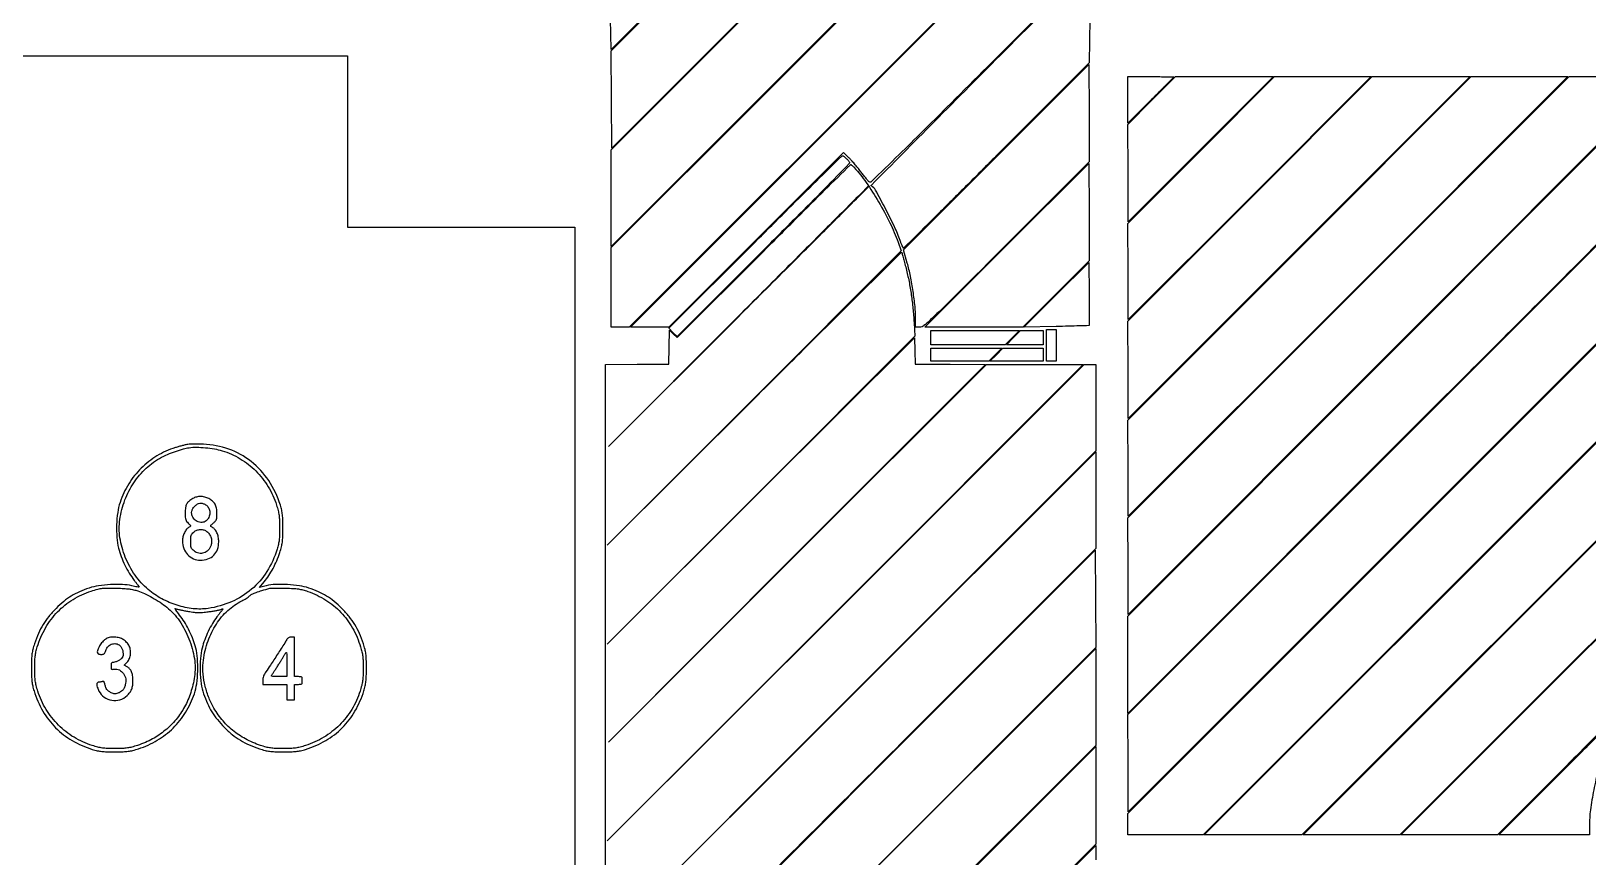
# Model space of a CAD drawing. Extents: x 0 to 1066, y 0 to 761.
# Drawn here: x 537.1 to 656.9, y 306.8 to 370.4 of the extents above; entities that cross this region are included whole.
import ezdxf

# ---------------------------------------------------------------- set-up
doc = ezdxf.new("R2010")
doc.units = 0
doc.header["$MEASUREMENT"] = 0

msp = doc.modelspace()

# ---------------------------------------------------------------- linework, layer by layer
for points in [[(624.702941, 389.121666, -0.000001), (631.847775, 396.253869, -0.198682)], [(183.390323, 95.266879, 0.000001), (192.989143, 95.254457, 0.000118)], [(329.859243, 95.267872, -0.000023), (352.558836, 95.240684, -0.000004), (375.624384, 95.211821, -0.198594)], [(479.458836, 95.240684, -0.000004), (502.524384, 95.211821, -0.198594)], [(733.258836, 95.240684, -0.000004), (756.324384, 95.211821, -0.198594)], [(289.192229, 95.24091, -0.000004), (312.172908, 95.212432, -0.198597)], [(416.092229, 95.24091, -0.000004), (439.072908, 95.212432, -0.198597)], [(542.992229, 95.24091, -0.000004), (565.972908, 95.212432, -0.198597)], [(606.442229, 95.24091, -0.000004), (629.422908, 95.212432, -0.198597)], [(669.892229, 95.24091, -0.000004), (692.872908, 95.212432, -0.198597)], [(375.865972, 145.56135, -0.000139), (375.849221, 127.376659, -0.000232), (375.823742, 112.056445, -0.000003), (375.794083, 98.149601, -0.198357)], [(618.633062, 375.623608, -0.000131), (607.527997, 364.527096, -0.002245), (603.873572, 360.910028, -0.001431), (601.737718, 358.82687, -0.441037), (601.523025, 358.839919, -0.002478), (601.438056, 358.946208, -0.000366), (601.267593, 359.161947, -0.000413), (601.066567, 359.417183, -0.000355), (600.855577, 359.685919, 0.006831), (600.62825, 359.967868, 0.005608), (600.378034, 360.262874, 0.005669), (600.141964, 360.528804, 0.014918), (599.965057, 360.712286), (599.59806, 361.070872), (592.875304, 354.346136), (586.152548, 347.6214), (584.671379, 347.6214), (583.19021, 347.6214), (607.5126, 371.9439, -0.000083), (616.842058, 381.270304, -0.000138)], [(503.140764, 281.083694, 0.000007), (513.507446, 281.06242, 0.000347)], [(618.5529, 371.3517), (618.530448, 369.6597), (618.507997, 367.9677), (611.381936, 360.84015, -0.000315), (608.646081, 358.107174, -0.000524), (606.335058, 355.806318, -0.000016), (604.241498, 353.726458, -0.198051), (604.207883, 353.7126, -0.292702), (604.183026, 353.728515, -0.005174), (604.114957, 353.880346, -0.011183), (604.03943, 354.064744, -0.007001), (603.958933, 354.28365, 0.025998), (603.519401, 355.351837, 0.01022), (602.808605, 356.776517, 0.005452), (602.053501, 358.178248, 0.128754), (601.746054, 358.500995, -0.482503), (601.73946, 358.556559, -0.000021), (606.572962, 363.432493, -0.000695), (612.008041, 368.899613, -0.000386), (618.648555, 375.550455)], [(581.2866, 280.934162), (581.2866, 344.742405), (583.71885, 344.764853), (586.1511, 344.7873), (586.174531, 346.091835), (586.197962, 347.39637), (586.49406, 347.109381), (586.790157, 346.822392), (593.450061, 353.482296, -0.000335), (596.007147, 356.035953, -0.000556), (598.167628, 358.185853, -0.000018), (600.124262, 360.128439, -0.197967), (600.157655, 360.1422, -0.172589), (600.185694, 360.132225, -0.010581), (600.254319, 360.073859, -0.014742), (600.334145, 359.99868, -0.010317), (600.419755, 359.90955, -0.034344), (601.332973, 358.770882, -0.018804), (602.298296, 357.263844, -0.018653), (603.168644, 355.650775, -0.027944), (603.794176, 354.1779), (604.03797, 353.5011), (592.725735, 342.1647), (581.4135, 330.8283), (592.725284, 342.118816, -0.000328), (597.065641, 346.44533, -0.000547), (600.725856, 350.081118, -0.000012), (604.044082, 353.369833, -0.412899), (604.07664, 353.36976, -0.129619), (604.097662, 353.333682, -0.000937), (604.190872, 352.994147, -0.003481), (604.294498, 352.603169, -0.002214), (604.409948, 352.146645, -0.012022), (604.63684, 351.128312, -0.012412), (604.811848, 350.110986, -0.012167), (604.938967, 349.067338, -0.010609), (605.022149, 347.969924), (605.079222, 346.922548), (593.246361, 335.068424), (581.4135, 323.2143), (593.233508, 335.013044), (605.053516, 346.811788), (605.077508, 345.799544), (605.1015, 344.7873), (607.807392, 344.764935), (610.513284, 344.742569), (596.005692, 330.213735), (581.4981, 315.6849), (596.049392, 330.21495), (610.600684, 344.745), (614.322919, 344.745), (618.045153, 344.745), (599.729327, 326.40795), (581.4135, 308.0709), (599.771773, 326.40795), (618.130046, 344.745), (618.574123, 344.745), (619.0182, 344.745), (619.0182, 341.424521), (619.0182, 338.104042), (600.21585, 319.280471), (581.4135, 300.4569), (600.21585, 319.238029), (619.0182, 338.019157), (619.0182, 334.296737), (619.0182, 330.574317), (604.377067, 315.938608, 0.000197), (598.466482, 310.025562, 0.000224), (592.814409, 304.361598, 0.000203), (588.020208, 299.549094, 0.001268)], [(593.254828, 304.715946, 0.000141), (600.1947, 311.660136), (618.9759, 330.463613), (618.997944, 326.713022), (619.019989, 322.962431), (600.216744, 304.137966)], [(627.414721, 263.169421, -0.000042), (645.105453, 280.857237, -0.000069), (660.004716, 295.747447), (673.554956, 309.285691, -0.198797), (673.583726, 309.2976, -0.191749), (673.611459, 309.286559, -0.000717), (673.867296, 309.043772, -0.003551), (674.156316, 308.764768, -0.002206), (674.491658, 308.433504), (675.358704, 307.569408), (675.653453, 307.855089), (675.948201, 308.14077), (675.97225, 307.175235), (675.9963, 306.2097)], [(600.21585, 304.094629), (619.0182, 322.875757), (619.0182, 319.153328), (619.0182, 315.430898), (605.730662, 302.148799, 0.000222)], [(604.2619, 255.157756, 0.000033), (618.294644, 269.192233)], [(620.371463, 271.33335, 0.000034), (606.876368, 257.828337, 0.000051)], [(600.21585, 288.951229), (619.0182, 307.732357), (619.0182, 307.00123, 0.007026), (619.023586, 306.617955, 0.035334)]]:
    msp.add_lwpolyline(points, format="xyb")
for points in [[(409.06215, 749.15415), (40.8618, 749.132981), (40.8618, 380.65769), (40.8618, 12.1824), (501.2973, 12.1824), (961.7328, 12.1824), (961.7328, 380.646631), (961.7328, 749.110861), (961.41555, 749.1633, 0.040886), (961.153339, 749.184871, 0.000002), (934.190609, 749.194398, 0.000089), (904.448031, 749.199508, 0.000054), (869.1804, 749.195529, -0.000029), (813.61687, 749.186499, -0.000004), (696.10453, 749.175037, -0.000004), (556.774728, 749.163736, -0.000004)], [(636.5304, 425.263001), (636.5304, 423.803602), (609.122508, 396.395808), (581.714617, 368.988015), (581.690958, 370.169857), (581.6673, 371.3517), (579.3408, 371.403829, -0.00034), (578.439956, 371.424628, -0.000523), (577.660447, 371.443971, -0.000163), (576.984303, 371.461679, -0.015625), (576.887449, 371.467279, -0.635567), (576.872246, 371.508998, -0.000008), (584.911764, 379.589208, -0.000392), (593.799691, 388.507828, -0.000234), (604.3824, 399.1005), (632.004203, 426.7224), (634.267301, 426.7224), (636.5304, 426.7224)], [(612.145554, 353.988653, -0.000385), (608.056605, 349.905724, -0.005695), (606.604837, 348.490927, -0.010207), (605.788748, 347.744721, -0.182043), (605.46126, 347.6214), (605.1438, 347.6214), (605.1438, 348.35066, 0.026036), (605.09814, 349.226916, 0.011627), (604.951372, 350.372933, 0.011608), (604.743729, 351.555313, 0.018096), (604.504705, 352.561435), (604.221855, 353.5857), (611.345078, 360.713466), (618.4683, 367.841231), (618.490344, 364.098569), (618.512389, 360.355906)], [(625.0248, 366.888295, -0.197376), (625.018527, 366.873022, -0.000052), (624.502924, 366.351391, -0.000955), (623.929398, 365.773494, -0.000578), (623.2482, 365.0913), (621.4716, 363.316211), (621.4716, 365.113205), (621.4716, 366.9102), (623.2482, 366.9102, -0.001155), (623.929438, 366.908626, -0.001927), (624.502924, 366.903765, -0.00015), (625.015924, 366.897286, -0.410432)], [(670.455, 366.888995, -0.1988), (670.448823, 366.874073), (663.260563, 359.679615, -0.000068), (655.354625, 351.769007, -0.000041), (645.9633, 342.3762), (621.4716, 317.88461), (621.4716, 321.62988), (621.4716, 325.37515), (642.211048, 346.142675), (662.950496, 366.9102), (666.702748, 366.9102, -0.00053), (668.141552, 366.908676, -0.000883), (669.352776, 366.903971, -0.000031), (670.446323, 366.897722, -0.412523)], [(685.642936, 344.239636), (662.972491, 321.569072), (662.751662, 321.780639), (662.530834, 321.992206), (662.171893, 321.588053, 0.007411), (661.709007, 321.051039, 0.009693), (661.302882, 320.545923, 0.009533), (660.911381, 320.018709, 0.0068), (660.492514, 319.41436, -0.031897), (659.986765, 318.757632, -0.009739), (659.141327, 317.830778, -0.005158), (657.729401, 316.372602, -0.000822), (654.931864, 313.551733), (649.941428, 308.5362), (646.21811, 308.5362), (642.494792, 308.5362), (671.6817, 337.7232), (700.868608, 366.9102), (704.590995, 366.9102), (708.313382, 366.9102)], [(599.830521, 360.591672, -0.018272), (599.921373, 360.498029, -0.022971), (599.998099, 360.404648, -0.021998), (600.0541, 360.322418, -0.139364), (600.0678, 360.27422, -0.197104), (600.04205, 360.211437, -0.000063), (598.117154, 358.260043, -0.001049), (595.973441, 356.096468, -0.000636), (593.427304, 353.544004), (586.786808, 346.903912), (586.46976, 347.22096), (586.152712, 347.538008), (592.792804, 354.178504, -0.000565), (595.34457, 356.724659, -0.000935), (597.50592, 358.868354, -0.00005), (599.457151, 360.79604, -0.197309), (599.513069, 360.819, -0.137963), (599.55737, 360.806539, -0.018268), (599.639392, 360.752222, -0.020045), (599.733795, 360.678723, -0.015592)], [(591.480766, 348.44625), (581.4981, 338.4423), (591.50205, 348.424966, 0.0001), (595.338034, 352.254318, 0.000166), (598.56734, 355.481475, 0.000002), (601.499805, 358.413959, 0.198911), (601.506, 358.428916, 0.099038), (601.504375, 358.437039, 0.097945), (601.499748, 358.443948, 0.097945), (601.492839, 358.448575, 0.099038), (601.484716, 358.4502, 0.198911), (601.469759, 358.444005, 0.000002), (598.537275, 355.51154, 0.000166), (595.310118, 352.282234, 0.0001)], [(618.490768, 347.747236, -0.161866), (618.470023, 347.739685, -0.000077), (617.742489, 347.719339, -0.00107), (616.932582, 347.698549, -0.000651), (615.974986, 347.677266), (613.481672, 347.625098), (615.974986, 350.119548), (618.4683, 352.613998), (618.490768, 350.189517, -0.000874), (618.497767, 349.258633, -0.001442), (618.500037, 348.471999, -0.000106), (618.499886, 347.766082, -0.22897)], [(549.1386, 338.598672, 0.023776), (548.981243, 338.569965, 0.006177), (548.731226, 338.50869, 0.006267), (548.447702, 338.431676, 0.00636), (548.167595, 338.34794, 0.059108), (546.75479, 337.714841, 0.060482), (545.541365, 336.772744, 0.059957), (544.580086, 335.559462, 0.056337), (543.910059, 334.1277, 0.047362), (543.729664, 333.35895, 0.026137), (543.649029, 332.39638, 0.026071), (543.669319, 331.42187, 0.043741), (543.800001, 330.614011, 0.027218), (544.003242, 329.962127, 0.023858), (544.283982, 329.306095, 0.023959), (544.624413, 328.682898, 0.028191), (545.006504, 328.129457, -0.003259), (545.158184, 327.93162, -0.005395), (545.28329, 327.762458, -0.001177), (545.390123, 327.61396, -0.366925), (545.389009, 327.600409, -0.249293), (545.374064, 327.595839, -0.001265), (545.21625, 327.626907, -0.005182), (545.03529, 327.664962, -0.00321), (544.823504, 327.713225, 0.047782), (544.109411, 327.810209, 0.022769), (543.181438, 327.80461, 0.022783), (542.250711, 327.713933, 0.044307), (541.5246, 327.542974, 0.024939), (540.789488, 327.258143, 0.03398), (540.161605, 326.925287, 0.033672), (539.5803, 326.507908, 0.023847), (538.985704, 325.967477, 0.025466), (538.425236, 325.346811, 0.03386), (537.986161, 324.726368, 0.033638), (537.632738, 324.049026, 0.024638), (537.330478, 323.2566, 0.015379), (537.202162, 322.817617, 0.031872), (537.134787, 322.467103, 0.024924), (537.10368, 322.060412, 0.00626), (537.094381, 321.3954, 0.00639), (537.101562, 320.760954, 0.021473), (537.129381, 320.346593, 0.028456), (537.1875, 320.001552, 0.019624), (537.290556, 319.6188, 0.055407), (537.974394, 318.058077, 0.065233), (538.955346, 316.7782, 0.065475), (540.229561, 315.797802, 0.056433), (541.7784, 315.120388, 0.019357), (542.157756, 315.019127, 0.028036), (542.499721, 314.961805, 0.021658), (542.905441, 314.934697, 0.006846), (543.5127, 314.928798, 0.006848), (544.144584, 314.939967, 0.024574), (544.5467, 314.972409, 0.030552), (544.897281, 315.040098, 0.015424), (545.329705, 315.16569, 0.055589), (546.778996, 315.820866, 0.060811), (548.00074, 316.763419, 0.060897), (548.958517, 317.970926, 0.056005), (549.629541, 319.4073, 0.047362), (549.809936, 320.17605, 0.026137), (549.890571, 321.13862, 0.026071), (549.870281, 322.11313, 0.043741), (549.739599, 322.920989, 0.026964), (549.54287, 323.553119, 0.021945), (549.266992, 324.206515, 0.022291), (548.941841, 324.819097, 0.032011), (548.596799, 325.327196, -0.000606), (548.209246, 325.827236, -0.032401), (548.141789, 325.927259, -0.600363), (548.157776, 325.95317, -0.074085), (548.241755, 325.935158, 0.034674), (548.343632, 325.904771, 0.003837), (548.581388, 325.853382, 0.004664), (548.86577, 325.796957, 0.003759), (549.172355, 325.741477, 0.011161), (549.612287, 325.675355, 0.026844), (549.940743, 325.651274, 0.027092), (550.268103, 325.662624, 0.011562), (550.7037, 325.711595, 0.005804), (551.010089, 325.756862, 0.006695), (551.301054, 325.807312, 0.006057), (551.546179, 325.856282, 0.038416), (551.668045, 325.892131, -0.009647), (551.773787, 325.929964, -0.146686), (551.812249, 325.931233, -0.48568), (551.820452, 325.912269, -0.040995), (551.786846, 325.860745, -0.000117), (551.736204, 325.795509, -0.000016), (551.630393, 325.659281, -0.000018), (551.505032, 325.497906, -0.000015), (551.372401, 325.327196, 0.032011), (551.027359, 324.819097, 0.022291), (550.702208, 324.206515, 0.021945), (550.42633, 323.553119, 0.026964), (550.229601, 322.920989, 0.043741), (550.098919, 322.11313, 0.026071), (550.078629, 321.13862, 0.026137), (550.159264, 320.17605, 0.047362), (550.339659, 319.4073, 0.024337), (550.634748, 318.655005, 0.032442), (550.978394, 318.006575, 0.032696), (551.400708, 317.411964, 0.025334), (551.932598, 316.821895, 0.025735), (552.55239, 316.261524, 0.03365), (553.175587, 315.820035, 0.033553), (553.853847, 315.465196, 0.02536), (554.639495, 315.16569, 0.015424), (555.071919, 315.040098, 0.030552), (555.4225, 314.972409, 0.024574), (555.824616, 314.939967, 0.006848), (556.4565, 314.928798, 0.006846), (557.063759, 314.934697, 0.021658), (557.469479, 314.961805, 0.028036), (557.811444, 315.019127, 0.019357), (558.1908, 315.120388, 0.056433), (559.739639, 315.797802, 0.065475), (561.013854, 316.7782, 0.065233), (561.994806, 318.058077, 0.055407), (562.678644, 319.6188, 0.019624), (562.7817, 320.001552, 0.028456), (562.839819, 320.346593, 0.021473), (562.867638, 320.760954, 0.00639), (562.874819, 321.3954, 0.00626), (562.86552, 322.060412, 0.024924), (562.834413, 322.467103, 0.031872), (562.767038, 322.817617, 0.015379), (562.638722, 323.2566, 0.024638), (562.336462, 324.049026, 0.033638), (561.983039, 324.726368, 0.03386), (561.543964, 325.346811, 0.025466), (560.983496, 325.967477, 0.023847), (560.3889, 326.507908, 0.033672), (559.807595, 326.925287, 0.03398), (559.179712, 327.258143, 0.024939), (558.4446, 327.542974, 0.044357), (557.724359, 327.712475, 0.022305), (556.794003, 327.803826, 0.022269), (555.867882, 327.811923, 0.048744), (555.165601, 327.717824), (554.636102, 327.593505), (555.003499, 328.026503, 0.029258), (555.359943, 328.50016, 0.023726), (555.686417, 329.045817, 0.022778), (555.972943, 329.64479, 0.021549), (556.209664, 330.2784, 0.0154), (556.337564, 330.717136, 0.031753), (556.404823, 331.068042, 0.024842), (556.435914, 331.475172, 0.006271), (556.445219, 332.1396, 0.00639), (556.438038, 332.774046, 0.021473), (556.410219, 333.188407, 0.028456), (556.3521, 333.533448, 0.019624), (556.249044, 333.9162, 0.070136), (555.3536, 335.806943, 0.079814), (554.001166, 337.283258, 0.081684), (552.282987, 338.237284, 0.078151), (550.323, 338.609917, 0.004971), (549.961201, 338.617861, 0.005376), (549.608659, 338.618305, 0.005084), (549.306482, 338.612362, 0.025774)], [(551.765799, 338.112867, -0.061571), (553.156084, 337.493318, -0.060597), (554.36195, 336.551155, -0.060187), (555.313535, 335.340812, -0.059235), (555.955605, 333.932326, -0.014485), (556.08082, 333.497559, -0.029138), (556.149329, 333.147358, -0.024999), (556.182405, 332.758892, -0.008095), (556.193234, 332.1819, -0.008006), (556.185812, 331.629606, -0.021914), (556.157247, 331.240442, -0.026957), (556.099107, 330.90375, -0.018921), (555.99918, 330.5322, -0.065139), (555.207998, 328.810081, -0.075239), (554.030294, 327.442546, -0.075366), (552.502486, 326.486387, -0.065657), (550.686162, 325.968758, -0.065344), (549.551138, 325.950598, -0.047747), (548.316651, 326.213624, -0.046446), (547.11607, 326.718637, -0.052405), (546.080834, 327.420382, -0.065487), (545.06832, 328.530196, -0.056181), (544.314605, 329.921233, -0.05739), (543.902675, 331.411643, -0.076508), (543.899476, 332.814185, -0.051703), (544.2897, 334.318853, -0.058213), (544.970587, 335.64819, -0.059743), (545.921429, 336.756673, -0.05958), (547.1082, 337.61009, -0.029177), (547.562291, 337.827248, -0.01322), (548.179124, 338.060343, -0.0129), (548.793262, 338.256434, -0.038915), (549.2232, 338.346039, -0.034894), (549.79504, 338.379198, -0.019906), (550.486558, 338.343453, -0.019826), (551.181517, 338.251821, -0.031381)], [(549.5193, 334.435597, 0.036264), (549.208715, 334.211124, 0.096106), (549.036996, 333.999145, 0.091593), (548.952452, 333.732047, 0.030979), (548.9271, 333.32327, 0.01119), (548.934644, 332.986229, 0.06057), (548.964785, 332.806055, 0.091099), (549.031748, 332.67372, 0.043339), (549.160477, 332.531818, -0.00923), (549.304033, 332.393762, -0.140003), (549.337317, 332.334017, -0.292317), (549.320654, 332.286717, -0.043002), (549.231488, 332.228636, 0.099437), (549.031392, 332.063618, 0.058932), (548.865126, 331.801474, 0.055008), (548.753937, 331.484726, 0.05783), (548.716992, 331.156714, 0.088815), (548.820955, 330.587117, 0.098299), (549.114977, 330.111477, 0.102165), (549.5576, 329.797127, 0.10385), (550.085912, 329.6862, 0.082198), (550.674674, 329.783648, 0.114203), (551.127259, 330.064551, 0.114613), (551.409361, 330.51484, 0.083213), (551.507084, 331.100273, 0.045026), (551.473236, 331.472694, 0.060096), (551.372762, 331.79672, 0.068811), (551.213483, 332.051835, 0.096262), (551.005576, 332.221109, -0.044469), (550.910235, 332.283611, -0.307178), (550.894265, 332.334234, -0.130963), (550.933891, 332.398732, -0.007555), (551.106082, 332.557328, 0.030337), (551.260753, 332.713388, 0.094136), (551.335685, 332.840531, 0.075006), (551.367596, 333.00201, 0.014741), (551.37231, 333.298523, 0.04264), (551.332707, 333.697998, 0.082298), (551.223349, 333.999205, 0.089192), (551.029871, 334.233435, 0.057748), (550.736447, 334.428673, 0.057262), (550.424865, 334.54501, 0.059384), (550.098863, 334.585748, 0.062399), (549.787613, 334.54855, 0.077591)], [(550.43659, 333.991471, -0.118856), (550.663267, 333.814041, -0.107402), (550.794604, 333.546322, -0.097914), (550.8096, 333.226759, -0.08242), (550.705171, 332.903844, -0.153081), (550.463776, 332.660343, -0.140716), (550.117874, 332.587939, -0.13089), (549.76696, 332.709531, -0.125577), (549.516468, 332.991077, -0.071961), (549.433702, 333.229922, -0.099795), (549.435742, 333.45588, -0.094808), (549.526266, 333.671786, -0.059401), (549.704275, 333.881111, -0.050363), (549.880634, 334.014283, -0.099464), (550.044929, 334.073855, -0.097536), (550.221652, 334.065918, -0.047082)], [(550.601567, 331.884477, -0.080219), (550.795516, 331.673844, -0.073811), (550.920106, 331.40694, -0.073564), (550.962067, 331.114506, -0.078769), (550.915637, 330.829623, -0.104657), (550.699167, 330.457897, -0.129928), (550.364803, 330.240499, -0.134217), (549.975252, 330.220516, -0.115308), (549.6039, 330.397701, -0.038614), (549.461232, 330.531139, -0.101679), (549.389727, 330.650707, -0.07156), (549.357958, 330.812898, -0.012639), (549.3501, 331.123706, -0.013113), (549.358068, 331.427472, -0.065869), (549.389108, 331.594265, -0.094096), (549.457221, 331.718007, -0.042428), (549.587468, 331.850825, -0.083667), (549.824729, 331.994152, -0.086037), (550.093549, 332.049996, -0.087047), (550.362835, 332.011915, -0.088322)], [(545.2893, 327.316941, -0.0344), (545.791826, 327.119668, -0.017826), (546.390771, 326.808993, -0.017505), (546.993453, 326.440187, -0.023246), (547.512421, 326.061288, -0.07416), (548.477086, 325.016652, -0.054663), (549.216911, 323.624102, -0.054956), (549.633788, 322.113911, -0.077649), (549.640124, 320.720815, -0.040131), (549.350902, 319.489219, -0.047045), (548.878454, 318.386851, -0.048426), (548.222267, 317.418786, -0.047242), (547.387164, 316.586162, -0.022362), (546.901104, 316.220644, -0.025877), (546.406817, 315.918733, -0.02491), (545.867915, 315.660556, -0.018219), (545.247, 315.426468, -0.014548), (544.815496, 315.295348, -0.031881), (544.477437, 315.226057, -0.026862), (544.099434, 315.193957, -0.00774), (543.5127, 315.184847, -0.008043), (542.938626, 315.194056, -0.024604), (542.550644, 315.225677, -0.02898), (542.203178, 315.291948, -0.015064), (541.7784, 315.412501, -0.059312), (540.375267, 316.047779, -0.060389), (539.169861, 316.991559, -0.060323), (538.223787, 318.197057, -0.058948), (537.583995, 319.602674, -0.014485), (537.45878, 320.037441, -0.029138), (537.390271, 320.387642, -0.024999), (537.357195, 320.776108, -0.008095), (537.346366, 321.3531, -0.008006), (537.353788, 321.905394, -0.021914), (537.382353, 322.294558, -0.026957), (537.440493, 322.63125, -0.018921), (537.54042, 323.0028, -0.054943), (538.18247, 324.478645, -0.062043), (539.110022, 325.713981, -0.063285), (540.294616, 326.664927, -0.061003), (541.6938, 327.303516, -0.010954), (542.213571, 327.455459, -0.037202), (542.560209, 327.521452, -0.029864), (542.949254, 327.542498, -0.00525), (543.6819, 327.530654, -0.008868), (544.19628, 327.507801, -0.017513), (544.603163, 327.468144, -0.020954), (544.953167, 327.406592, -0.022334)], [(558.352388, 327.284237, -0.055453), (559.754027, 326.61067, -0.062873), (560.908961, 325.668388, -0.062292), (561.801615, 324.460526, -0.052913), (562.42878, 323.0028, -0.018921), (562.528707, 322.63125, -0.026957), (562.586847, 322.294558, -0.021914), (562.615412, 321.905394, -0.008006), (562.622834, 321.3531, -0.008095), (562.612005, 320.776108, -0.024999), (562.578929, 320.387642, -0.029138), (562.51042, 320.037441, -0.014485), (562.385205, 319.602674, -0.058948), (561.745413, 318.197057, -0.060323), (560.799339, 316.991559, -0.060389), (559.593933, 316.047779, -0.059312), (558.1908, 315.412501, -0.015064), (557.766022, 315.291948, -0.02898), (557.418556, 315.225677, -0.024604), (557.030574, 315.194056, -0.008043), (556.4565, 315.184847, -0.00774), (555.869766, 315.193957, -0.026862), (555.491763, 315.226057, -0.031881), (555.153704, 315.295348, -0.014548), (554.7222, 315.426468, -0.04162), (553.565066, 315.925666, -0.049462), (552.576454, 316.586627, -0.050119), (551.747258, 317.420684, -0.044673), (551.064056, 318.4344, -0.03936), (550.678722, 319.285659, -0.035155), (550.414164, 320.219358, -0.036163), (550.28934, 321.148585, -0.050574), (550.32268, 321.985347, -0.049723), (550.686326, 323.469724, -0.058945), (551.32359, 324.764512, -0.062783), (552.203745, 325.808358, -0.070562), (553.284, 326.55373, 0.015834), (553.44525, 326.640727, 0.012322), (553.614998, 326.745048, 0.012505), (553.768501, 326.850227, 0.029326), (553.8762, 326.938098, -0.075439), (554.063929, 327.064448, -0.021773), (554.387151, 327.200446, -0.017135), (554.835327, 327.3492, -0.007405), (555.4413, 327.517816, -0.056993), (555.554399, 327.534068, -0.004099), (555.871438, 327.540619, -0.005711), (556.250622, 327.541015, -0.004284), (556.668, 327.533106, -0.00761), (557.246038, 327.508391, -0.022188), (557.643286, 327.467602, -0.027967), (557.981225, 327.39818, -0.019666)], [(542.678399, 323.509323, 0.057463), (542.438443, 323.244122, 0.049939), (542.251853, 322.918891, 0.055047), (542.157565, 322.625643, 0.30755), (542.217916, 322.481141, 0.073841), (542.274793, 322.454986, 0.031679), (542.356567, 322.436678, 0.030481), (542.447706, 322.427903, 0.035193), (542.534911, 322.430984, 0.070821), (542.636402, 322.456584, 0.106957), (542.71128, 322.507986, 0.089021), (542.767075, 322.593421, 0.037291), (542.811298, 322.724059, -0.132529), (542.996551, 323.051105, -0.133578), (543.320648, 323.239394, -0.140791), (543.682184, 323.232517, -0.152546), (543.97186, 323.033691, -0.080659), (544.078017, 322.841908, -0.053449), (544.137412, 322.596844, -0.055098), (544.142377, 322.359337, -0.130177), (544.082455, 322.194196, -0.076364), (543.960571, 322.065808, -0.037468), (543.772062, 321.941209, -0.037416), (543.570486, 321.847698, -0.090132), (543.409276, 321.8184, 0.062435), (543.308651, 321.805786, 0.182247), (543.252229, 321.766356, 0.126553), (543.223938, 321.6885, 0.024197), (543.2166, 321.536952, 0.019706), (543.223282, 321.367478, 0.183578), (543.254033, 321.302483, 0.205326), (543.318239, 321.278262, 0.025365), (543.470559, 321.292778, -0.152394), (543.856964, 321.231714, -0.124625), (544.176449, 320.958677, -0.114031), (544.346307, 320.543773, -0.113633), (544.317239, 320.095841, -0.033373), (544.220869, 319.838106, -0.075826), (544.107906, 319.664136, -0.082255), (543.954532, 319.540263, -0.044986), (543.733771, 319.44026, -0.038306), (543.600074, 319.404857, -0.06594), (543.485228, 319.399042, -0.064364), (543.370932, 319.423362, -0.034776), (543.238638, 319.480503, -0.033513), (543.034443, 319.604087, -0.075999), (542.904306, 319.728511, -0.076763), (542.81805, 319.885317, -0.034742), (542.753036, 320.111219, 0.025693), (542.718363, 320.240442, 0.090398), (542.677728, 320.315928, 0.165754), (542.627915, 320.347726, 0.152677), (542.567148, 320.343869, -0.033018), (542.507346, 320.325344, -0.017093), (542.430641, 320.309779, -0.016919), (542.350398, 320.29911, -0.024592), (542.279081, 320.2956, 0.220784), (542.166031, 320.243123, 0.181123), (542.120771, 320.116484, 0.085943), (542.160911, 319.903854, 0.028433), (542.289413, 319.612111, 0.118302), (542.693713, 319.139114, 0.116872), (543.270402, 318.898452, 0.115376), (543.899789, 318.940734, 0.113122), (544.450325, 319.25749, 0.047025), (544.666993, 319.499879, 0.065857), (544.807073, 319.753923, 0.060424), (544.883776, 320.052206, 0.03276), (544.9086, 320.430682, 0.037777), (544.880672, 320.799805, 0.065794), (544.795239, 321.094206, 0.079152), (544.651209, 321.318021, 0.087628), (544.449108, 321.476891), (544.228982, 321.5947), (544.453929, 321.829495, 0.095246), (544.635576, 322.110369, 0.073209), (544.721861, 322.466062, 0.072654), (544.702244, 322.834287, 0.090856), (544.575683, 323.151623, 0.061386), (544.358484, 323.418395, 0.070431), (544.092038, 323.610318, 0.068185), (543.775342, 323.725002, 0.052689), (543.409894, 323.763884, 0.022331), (543.165095, 323.753121, 0.061653), (542.996653, 323.716912, 0.066765), (542.849826, 323.642656, 0.029753)], [(556.743127, 323.57385, -0.02131), (556.587022, 323.305235, -0.001046), (556.032011, 322.441523, -0.001781), (555.483611, 321.598614, -0.007016), (555.136756, 321.08547, 0.027631), (555.031235, 320.914582, 0.034975), (554.954205, 320.745734, 0.038361), (554.907119, 320.582846, 0.051224), (554.8914, 320.42982), (554.8914, 320.1264), (555.822, 320.1264), (556.7526, 320.1264), (556.7526, 319.5342), (556.7526, 318.942), (557.0487, 318.942), (557.3448, 318.942), (557.3448, 319.5342), (557.3448, 320.1264), (557.6409, 320.1264, 0.021868), (557.820896, 320.134276, 0.176278), (557.8947, 320.1687, 0.176278), (557.929124, 320.242504, 0.021868), (557.937, 320.4225, 0.021868), (557.929124, 320.602496, 0.176278), (557.8947, 320.6763, 0.176278), (557.820896, 320.710724, 0.021868), (557.6409, 320.7186), (557.3448, 320.7186), (557.3448, 322.2414), (557.3448, 323.7642), (557.093977, 323.7642, 0.047683), (556.974994, 323.752827, 0.076778), (556.879306, 323.718565, 0.082746), (556.803342, 323.659339, 0.065001)], [(556.7526, 321.6492), (556.7526, 320.7186), (556.1604, 320.7186, -0.007702), (555.933335, 320.722098, -0.012785), (555.742159, 320.732887, -0.006396), (555.585692, 320.747754, -0.383059), (555.5682, 320.767236, -0.135381), (555.577523, 320.801038, -0.001987), (555.685277, 320.979896, -0.005267), (555.814009, 321.186724, -0.003433), (555.966762, 321.422886, 0.002183), (556.126971, 321.669224, 0.002458), (556.278765, 321.907433, 0.00225), (556.405997, 322.111308, 0.013319), (556.469218, 322.220006, -0.003825), (556.575198, 322.410451, -0.021104), (556.637311, 322.51004, -0.037614), (556.681329, 322.565027, -0.208064), (556.715293, 322.5798, -0.400702), (556.730448, 322.565332, -0.00157), (556.741641, 322.306436, -0.00626), (556.749919, 322.006034, -0.003757)], [(659.421272, 317.768011, 0.025657), (659.148929, 317.283168, 0.007693), (658.784148, 316.518477, 0.007984), (658.42087, 315.691147, 0.012423), (658.13708, 314.9658, 0.022231), (657.702118, 313.577595, 0.016004), (657.336322, 311.995219, 0.016221), (657.08434, 310.460489, 0.032446), (657.00399, 309.23415), (657.0036, 308.5362), (653.514131, 308.5362), (650.024662, 308.5362), (654.804, 313.3161, -0.00022), (656.638216, 315.148915, -0.000366), (658.186015, 316.691904, -0.000008), (659.590051, 318.089485, -0.19831), (659.605831, 318.096, -0.569613), (659.610225, 318.088589, -0.003058), (659.560895, 317.999653, -0.008038), (659.49908, 317.893816, -0.004602)]]:
    msp.add_lwpolyline(points, format="xyb", close=True)
for points in [[(609.142045, 388.801317), (581.7519, 361.411047), (581.729855, 365.15373), (581.707811, 368.896413), (609.097955, 396.286683), (636.4881, 423.676953), (636.510145, 419.93427), (636.532189, 416.191587)], [(635.115187, 407.245062), (633.698167, 405.8262), (630.884283, 405.8262), (628.0704, 405.8262), (628.0704, 403.013192), (628.0704, 400.200184), (604.89, 377.0199), (581.7096, 353.839616), (581.7096, 357.561909), (581.7096, 361.284202), (609.09885, 388.673578), (636.4881, 416.062955), (636.510153, 412.363439), (636.532207, 408.663923)], [(629.320044, 398.7198), (630.562846, 398.7198), (630.289401, 398.446354), (630.015955, 398.172909), (630.924777, 397.261259), (631.8336, 396.34961), (607.469605, 371.985505), (583.10561, 347.6214), (582.407605, 347.6214), (581.7096, 347.6214), (581.7096, 350.688092), (581.7096, 353.754784), (604.86885, 376.91459), (628.0281, 400.074396), (628.052671, 399.397098), (628.077243, 398.7198)], [(630.862056, 357.561728), (621.5139, 348.213256), (621.491846, 351.913539), (621.469792, 355.613822), (627.117509, 361.262011), (632.765226, 366.9102), (636.48772, 366.9102), (640.210213, 366.9102)], [(638.433821, 349.990092), (621.5139, 333.069985), (621.491846, 336.770337), (621.469792, 340.47069), (634.689345, 353.690445), (647.908897, 366.9102), (651.631319, 366.9102), (655.353741, 366.9102)], [(634.669098, 353.75477), (621.5139, 340.59934), (621.491856, 344.341984), (621.469811, 348.084628), (630.882313, 357.497414), (640.294815, 366.9102), (644.059556, 366.9102), (647.824296, 366.9102)], [(642.189996, 346.20435), (621.5139, 325.4985), (621.491856, 329.219927), (621.469811, 332.941354), (638.454077, 349.925777), (655.438342, 366.9102), (659.152217, 366.9102), (662.866092, 366.9102)], [(649.812553, 338.611425), (621.5139, 310.31265), (621.491856, 314.055326), (621.469811, 317.798002), (646.025801, 342.354101), (670.581791, 366.9102), (674.346498, 366.9102), (678.111205, 366.9102)], [(627.09726, 361.326332), (621.5139, 355.742464), (621.491856, 359.484682), (621.469812, 363.2269), (623.310035, 365.06855), (625.150258, 366.9102), (628.915439, 366.9102), (632.680619, 366.9102)], [(656.4537, 337.7232), (627.266792, 308.5362), (624.369196, 308.5362), (621.4716, 308.5362), (621.4716, 309.361003), (621.4716, 310.185806), (649.833703, 338.548003), (678.195805, 366.9102), (681.918207, 366.9102), (685.640608, 366.9102)], [(664.0677, 337.7232), (634.880792, 308.5362), (631.116092, 308.5362), (627.351392, 308.5362), (656.5383, 337.7232), (685.725208, 366.9102), (689.489908, 366.9102), (693.254608, 366.9102)], [(671.5971, 337.7232), (642.410192, 308.5362), (638.687792, 308.5362), (634.965392, 308.5362), (664.1523, 337.7232), (693.339208, 366.9102), (697.061608, 366.9102), (700.784008, 366.9102)], [(615.952864, 350.181956), (613.39334, 347.6214), (609.628333, 347.6214), (605.863326, 347.6214), (612.165813, 353.924341), (618.4683, 360.227281), (618.490344, 356.484897), (618.512388, 352.742513)], [(612.5886, 346.8177), (612.043588, 346.2678), (609.185894, 346.2678), (606.3282, 346.2678), (606.3282, 346.8177), (606.3282, 347.3676), (609.730906, 347.3676), (613.133612, 347.3676)], [(614.9574, 346.8177), (614.9574, 346.2678), (613.542794, 346.2678), (612.128188, 346.2678), (612.6732, 346.8177), (613.218212, 347.3676), (614.087806, 347.3676), (614.9574, 347.3676)], [(615.9726, 346.2255), (615.9726, 344.9988), (615.5919, 344.9988), (615.2112, 344.9988), (615.2112, 346.2255), (615.2112, 347.4522), (615.5919, 347.4522), (615.9726, 347.4522)], [(611.2773, 345.5064), (610.774997, 344.9988), (608.551598, 344.9988), (606.3282, 344.9988), (606.3282, 345.5064), (606.3282, 346.014), (609.053902, 346.014), (611.779603, 346.014)], [(614.9574, 345.5064), (614.9574, 344.9988), (612.908498, 344.9988), (610.859597, 344.9988), (611.3619, 345.5064), (611.864203, 346.014), (613.410802, 346.014), (614.9574, 346.014)]]:
    msp.add_lwpolyline(points, close=True)
for points in [[(533.349712, 368.5176), (561.4056, 368.5176), (561.4056, 361.9188), (561.4056, 355.32), (570.1617, 355.32), (578.9178, 355.32), (578.9178, 319.365), (578.9178, 283.41)], [(600.212609, 296.527507), (619.011719, 315.3465), (619.014959, 311.581871), (619.0182, 307.817242), (600.21585, 288.993671)]]:
    msp.add_lwpolyline(points)

doc.saveas('drawing.dxf')
